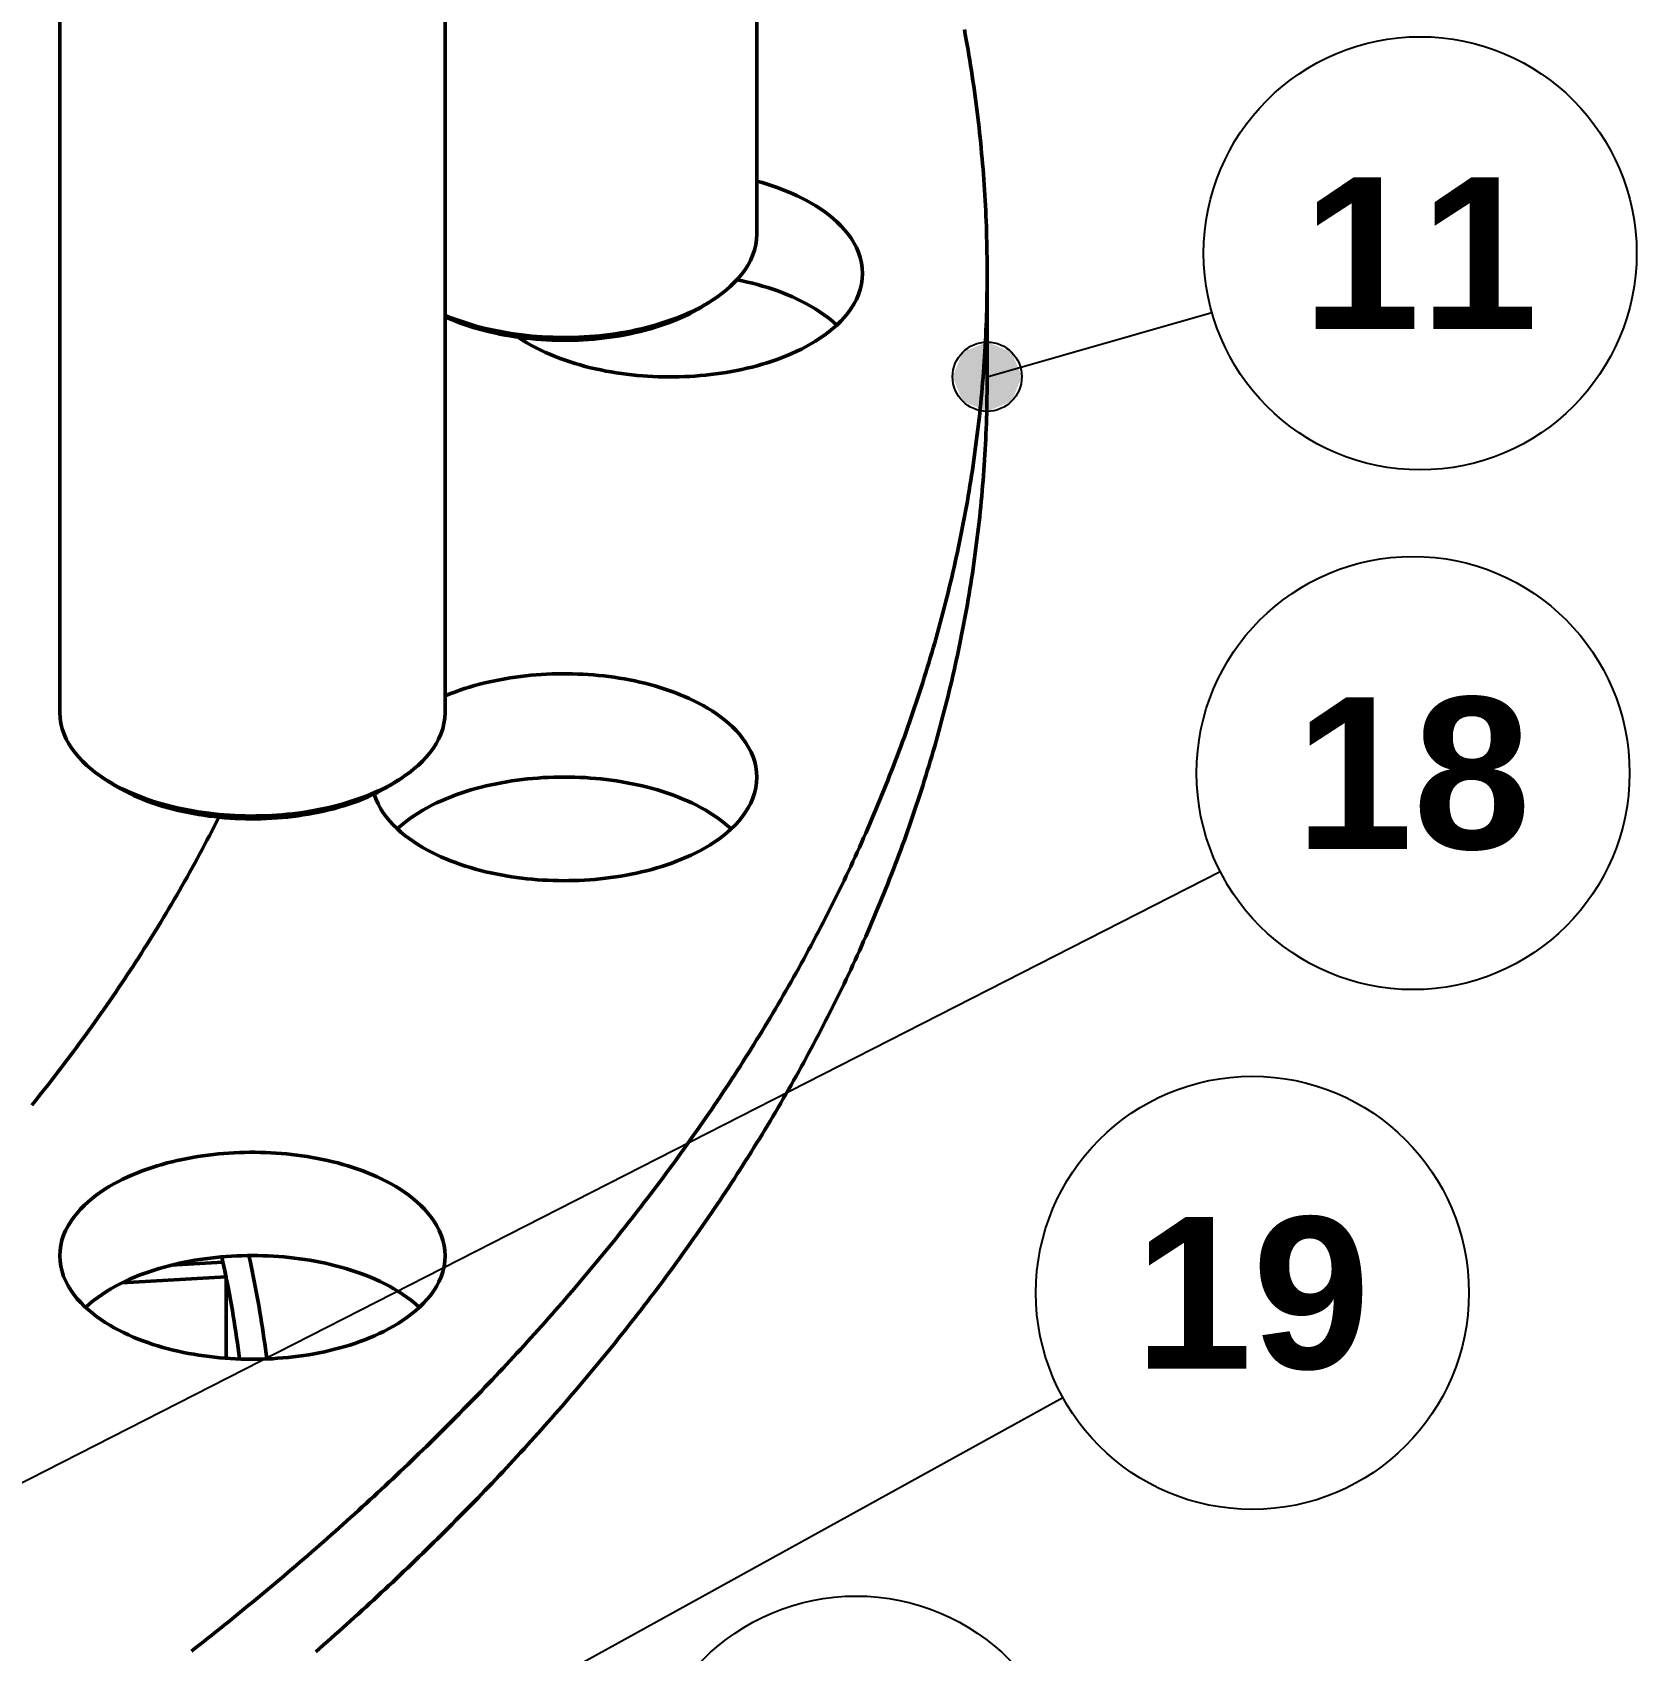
# Model space of a CAD drawing. Header units: millimetres. Extents: x 0 to 841, y 0 to 594.
# Drawn here: x 418.13 to 455.18, y 347.21 to 384.57 of the extents above; entities that cross this region are included whole.
import ezdxf
from ezdxf.enums import TextEntityAlignment as Align

# ---------------------------------------------------------------- set-up
doc = ezdxf.new("R2010")
doc.units = ezdxf.units.MM
for name, color, linetype, lineweight in [('ACH', 7, 'CONTINUOUS', 13), ('COTA', 7, 'CONTINUOUS', 25), ('FINA', 7, 'CONTINUOUS', 25), ('TXT', 7, 'CONTINUOUS', 25), ('VIS', 7, 'CONTINUOUS', 50)]:
    doc.layers.add(name, color=color, linetype=linetype, lineweight=lineweight)
doc.styles.add('STDB', font='LiberationSans-Bold.ttf')

msp = doc.modelspace()

# ---------------------------------------------------------------- hatches: boundary and pattern name
at = {"layer": 'ACH'}
h = msp.add_hatch(color=7, dxfattribs=at)
h.dxf.hatch_style = 1
h.paths.add_polyline_path([(440.982, 376.62), (440.748, 377.186), (440.182, 377.42), (439.617, 377.186), (439.382, 376.62), (439.617, 376.055), (440.182, 375.82), (440.748, 376.055)])

# ---------------------------------------------------------------- linework, layer by layer
at = {"layer": 'COTA'}
for p, q in [((440.182, 376.62), (445.374, 378.1)), ((396.526, 340.199), (445.563, 365.199)), ((422.603, 342.398), (441.929, 353.055))]:
    msp.add_line(p, q, dxfattribs=at)
msp.add_circle((440.182, 376.62), 0.8, dxfattribs=at)
at = {"layer": 'FINA'}
for centre in [(450.182, 379.47), (450.018, 367.47), (446.307, 355.47), (437.157, 343.47)]:
    msp.add_circle(centre, 5, dxfattribs=at)
at = {"layer": 'VIS'}
for points in [[(434.863, 398.107), (434.863, 379.915)], [(418.764, 387.06), (418.764, 368.867)], [(427.662, 387.06), (427.662, 368.867)], [(440.182, 379.005), (440.182, 379.125), (440.181, 379.246), (440.18, 379.366), (440.178, 379.487), (440.176, 379.608), (440.174, 379.728), (440.17, 379.849), (440.167, 379.969), (440.163, 380.09), (440.158, 380.21), (440.153, 380.331), (440.148, 380.451), (440.142, 380.571), (440.135, 380.692), (440.128, 380.812), (440.121, 380.932), (440.113, 381.053), (440.104, 381.173), (440.095, 381.293), (440.086, 381.413), (440.076, 381.534), (440.066, 381.654), (440.055, 381.774), (440.044, 381.894), (440.032, 382.014), (440.02, 382.134), (440.007, 382.254), (439.994, 382.373), (439.98, 382.493), (439.966, 382.613), (439.952, 382.733), (439.937, 382.852), (439.921, 382.972), (439.905, 383.091), (439.889, 383.211), (439.872, 383.33), (439.854, 383.449), (439.836, 383.569), (439.818, 383.688), (439.799, 383.807), (439.78, 383.926), (439.76, 384.045), (439.74, 384.164), (439.72, 384.283), (439.699, 384.401), (439.677, 384.52), (439.655, 384.638)], [(434.863, 381.136), (434.982, 381.103), (435.1, 381.067), (435.218, 381.029), (435.334, 380.988), (435.45, 380.945), (435.565, 380.899), (435.679, 380.85), (435.791, 380.799), (435.902, 380.745), (436.012, 380.688), (436.12, 380.627), (436.226, 380.563), (436.33, 380.496), (436.431, 380.425), (436.53, 380.351), (436.625, 380.272), (436.717, 380.19), (436.805, 380.103), (436.889, 380.012), (436.967, 379.916), (437.039, 379.816), (437.105, 379.711), (437.162, 379.601), (437.211, 379.488), (437.251, 379.371), (437.28, 379.251), (437.297, 379.128), (437.303, 379.005)], [(433.845, 378.394), (433.951, 378.466), (434.053, 378.541), (434.153, 378.62), (434.248, 378.704), (434.34, 378.792), (434.427, 378.884), (434.509, 378.981), (434.585, 379.084), (434.653, 379.191), (434.714, 379.302), (434.766, 379.418), (434.807, 379.539), (434.838, 379.662), (434.856, 379.788), (434.863, 379.915)], [(421.805, 347.198), (421.9, 347.272), (421.994, 347.346), (422.088, 347.42), (422.183, 347.495), (422.277, 347.569), (422.37, 347.644), (422.464, 347.719), (422.558, 347.794), (422.651, 347.869), (422.744, 347.945), (422.838, 348.02), (422.931, 348.096), (423.024, 348.172), (423.117, 348.248), (423.209, 348.324), (423.302, 348.401), (423.394, 348.477), (423.486, 348.554), (423.579, 348.631), (423.671, 348.708), (423.762, 348.785), (423.854, 348.863), (423.946, 348.94), (424.037, 349.018), (424.129, 349.096), (424.22, 349.174), (424.311, 349.252), (424.402, 349.33), (424.492, 349.409), (424.583, 349.488), (424.674, 349.566), (424.764, 349.645), (424.854, 349.725), (424.944, 349.804), (425.034, 349.883), (425.124, 349.963), (425.213, 350.043), (425.303, 350.123), (425.392, 350.203), (425.481, 350.284), (425.57, 350.364), (425.659, 350.445), (425.748, 350.526), (425.836, 350.607), (425.925, 350.688), (426.013, 350.769), (426.101, 350.851), (426.189, 350.932), (426.277, 351.014), (426.364, 351.096), (426.452, 351.179), (426.539, 351.261), (426.626, 351.343), (426.713, 351.426), (426.8, 351.509), (426.886, 351.592), (426.973, 351.675), (427.059, 351.759), (427.145, 351.842), (427.231, 351.926), (427.317, 352.01), (427.403, 352.094), (427.488, 352.178), (427.573, 352.263), (427.658, 352.348), (427.743, 352.432), (427.828, 352.517), (427.913, 352.602), (427.997, 352.688), (428.081, 352.773), (428.165, 352.859), (428.249, 352.945), (428.333, 353.031), (428.416, 353.117), (428.5, 353.203), (428.583, 353.29), (428.666, 353.377), (428.748, 353.464), (428.831, 353.551), (428.913, 353.638), (428.996, 353.725), (429.078, 353.813), (429.159, 353.901), (429.241, 353.989), (429.322, 354.077), (429.404, 354.165), (429.485, 354.254), (429.566, 354.343), (429.646, 354.431), (429.727, 354.52), (429.807, 354.61), (429.887, 354.699), (429.967, 354.789), (430.046, 354.878), (430.126, 354.968), (430.205, 355.059), (430.284, 355.149), (430.363, 355.239), (430.442, 355.33), (430.52, 355.421), (430.598, 355.512), (430.676, 355.603), (430.754, 355.694), (430.832, 355.786), (430.909, 355.878), (430.986, 355.97), (431.063, 356.062), (431.14, 356.154), (431.216, 356.247), (431.292, 356.339), (431.368, 356.432), (431.444, 356.525), (431.52, 356.618), (431.595, 356.712), (431.67, 356.805), (431.745, 356.899), (431.82, 356.993), (431.894, 357.087), (431.969, 357.182), (432.043, 357.276), (432.116, 357.371), (432.19, 357.466), (432.263, 357.561), (432.336, 357.656), (432.409, 357.751), (432.481, 357.847), (432.554, 357.943), (432.626, 358.039), (432.698, 358.135), (432.769, 358.231), (432.84, 358.328), (432.912, 358.424), (432.982, 358.521), (433.053, 358.618), (433.123, 358.716), (433.193, 358.813), (433.263, 358.911), (433.333, 359.009), (433.402, 359.107), (433.471, 359.205), (433.54, 359.303), (433.608, 359.402), (433.676, 359.5), (433.744, 359.599), (433.812, 359.698), (433.88, 359.798), (433.947, 359.897), (434.014, 359.997), (434.08, 360.097), (434.147, 360.197), (434.213, 360.297), (434.278, 360.397), (434.344, 360.498), (434.409, 360.598), (434.474, 360.699), (434.539, 360.8), (434.603, 360.902), (434.667, 361.003), (434.731, 361.105), (434.795, 361.207), (434.858, 361.309), (434.921, 361.411), (434.983, 361.513), (435.046, 361.616), (435.108, 361.718), (435.17, 361.821), (435.231, 361.924), (435.292, 362.028), (435.353, 362.131), (435.414, 362.235), (435.474, 362.339), (435.534, 362.443), (435.593, 362.547), (435.653, 362.651), (435.712, 362.756), (435.77, 362.86), (435.829, 362.965), (435.887, 363.07), (435.944, 363.175), (436.002, 363.281), (436.059, 363.386), (436.116, 363.492), (436.172, 363.598), (436.228, 363.704), (436.284, 363.81), (436.34, 363.917), (436.395, 364.023), (436.449, 364.13), (436.504, 364.237), (436.558, 364.344), (436.612, 364.451), (436.665, 364.559), (436.718, 364.667), (436.771, 364.774), (436.824, 364.882), (436.876, 364.99), (436.927, 365.099), (436.979, 365.207), (437.03, 365.316), (437.08, 365.425), (437.131, 365.534), (437.181, 365.643), (437.23, 365.752), (437.279, 365.861), (437.328, 365.971), (437.377, 366.081), (437.425, 366.191), (437.473, 366.301), (437.52, 366.411), (437.567, 366.521), (437.614, 366.632), (437.66, 366.743), (437.706, 366.854), (437.752, 366.965), (437.797, 367.076), (437.842, 367.187), (437.886, 367.299), (437.93, 367.41), (437.974, 367.522), (438.017, 367.634), (438.06, 367.746), (438.103, 367.858), (438.145, 367.971), (438.187, 368.083), (438.228, 368.196), (438.269, 368.309), (438.309, 368.421), (438.35, 368.535), (438.389, 368.648), (438.429, 368.761), (438.468, 368.875), (438.506, 368.988), (438.544, 369.102), (438.582, 369.216), (438.62, 369.33), (438.657, 369.444), (438.693, 369.559), (438.729, 369.673), (438.765, 369.788), (438.8, 369.902), (438.835, 370.017), (438.869, 370.132), (438.904, 370.247), (438.937, 370.362), (438.97, 370.478), (439.003, 370.593), (439.035, 370.709), (439.067, 370.824), (439.099, 370.94), (439.13, 371.056), (439.161, 371.172), (439.191, 371.288), (439.221, 371.405), (439.25, 371.521), (439.279, 371.637), (439.307, 371.754), (439.335, 371.871), (439.363, 371.987), (439.39, 372.104), (439.417, 372.221), (439.443, 372.338), (439.469, 372.456), (439.494, 372.573), (439.519, 372.69), (439.544, 372.808), (439.568, 372.925), (439.592, 373.043), (439.615, 373.161), (439.637, 373.279), (439.66, 373.397), (439.682, 373.515), (439.703, 373.633), (439.724, 373.751), (439.744, 373.869), (439.764, 373.987), (439.784, 374.106), (439.803, 374.224), (439.821, 374.343), (439.84, 374.462), (439.857, 374.58), (439.875, 374.699), (439.891, 374.818), (439.908, 374.937), (439.923, 375.056), (439.939, 375.175), (439.954, 375.294), (439.968, 375.413), (439.982, 375.532), (439.996, 375.651), (440.009, 375.771), (440.021, 375.89), (440.033, 376.009), (440.045, 376.129), (440.056, 376.248), (440.067, 376.368), (440.077, 376.488), (440.087, 376.607), (440.096, 376.727), (440.105, 376.846), (440.113, 376.966), (440.121, 377.086), (440.129, 377.206), (440.135, 377.326), (440.142, 377.445), (440.148, 377.565), (440.153, 377.685), (440.158, 377.805), (440.163, 377.925), (440.167, 378.045), (440.171, 378.165), (440.174, 378.285), (440.176, 378.405), (440.178, 378.525), (440.18, 378.645), (440.181, 378.765), (440.182, 378.885), (440.182, 379.005)], [(434.405, 378.859), (434.524, 378.834), (434.643, 378.807), (434.762, 378.778), (434.88, 378.747), (434.997, 378.714), (435.114, 378.678), (435.23, 378.64), (435.345, 378.6), (435.459, 378.557), (435.572, 378.511), (435.684, 378.463), (435.795, 378.413), (435.905, 378.359), (436.013, 378.303), (436.119, 378.243), (436.224, 378.18), (436.326, 378.114), (436.427, 378.044), (436.524, 377.971), (436.619, 377.894), (436.71, 377.813)], [(437.303, 379.005), (437.297, 378.881), (437.28, 378.758), (437.25, 378.637), (437.21, 378.519), (437.161, 378.405), (437.102, 378.295), (437.036, 378.19), (436.963, 378.089), (436.884, 377.993), (436.8, 377.901), (436.711, 377.814), (436.619, 377.731), (436.522, 377.653), (436.423, 377.578), (436.321, 377.507), (436.216, 377.44), (436.109, 377.376), (436, 377.316)], [(440.182, 379.005), (440.182, 376.62)], [(427.662, 378.037), (427.775, 377.991), (427.888, 377.948), (428.002, 377.907), (428.117, 377.869), (428.233, 377.832), (428.35, 377.798), (428.467, 377.767), (428.585, 377.737), (428.703, 377.71), (428.822, 377.684), (428.941, 377.661), (429.06, 377.639), (429.18, 377.62), (429.3, 377.602), (429.421, 377.586), (429.541, 377.572), (429.662, 377.56), (429.783, 377.55), (429.904, 377.542), (430.025, 377.535), (430.147, 377.53), (430.268, 377.527), (430.389, 377.526), (430.511, 377.527), (430.632, 377.529), (430.754, 377.533), (430.875, 377.539), (430.996, 377.547), (431.117, 377.556), (431.238, 377.567), (431.359, 377.58), (431.479, 377.595), (431.599, 377.612), (431.719, 377.631), (431.839, 377.652), (431.958, 377.675), (432.077, 377.699), (432.195, 377.726), (432.313, 377.755), (432.431, 377.786), (432.548, 377.819), (432.664, 377.854), (432.779, 377.892), (432.894, 377.932), (433.007, 377.974), (433.12, 378.019), (433.232, 378.066), (433.343, 378.117), (433.452, 378.17), (433.559, 378.226)], [(427.662, 378.006), (427.773, 377.957), (427.885, 377.911), (427.998, 377.867), (428.111, 377.827), (428.226, 377.788), (428.341, 377.752), (428.458, 377.718), (428.574, 377.687), (428.692, 377.658), (428.81, 377.631), (428.928, 377.606), (429.047, 377.583), (429.166, 377.563), (429.285, 377.544), (429.405, 377.527), (429.525, 377.512), (429.645, 377.499), (429.766, 377.488), (429.886, 377.479), (430.007, 377.472), (430.128, 377.467), (430.249, 377.463), (430.37, 377.462), (430.491, 377.462), (430.612, 377.464), (430.733, 377.468), (430.853, 377.474), (430.974, 377.482), (431.095, 377.491), (431.215, 377.503), (431.335, 377.516), (431.455, 377.531), (431.575, 377.549), (431.694, 377.568), (431.813, 377.589), (431.932, 377.613), (432.05, 377.638), (432.168, 377.666), (432.285, 377.696), (432.402, 377.728), (432.518, 377.762), (432.633, 377.799), (432.747, 377.838), (432.861, 377.879), (432.973, 377.924), (433.085, 377.97), (433.195, 378.02), (433.304, 378.073), (433.411, 378.128)], [(433.411, 378.128), (433.458, 378.154), (433.504, 378.18), (433.549, 378.206), (433.595, 378.233), (433.639, 378.261), (433.684, 378.289)], [(433.559, 378.226), (433.608, 378.252), (433.656, 378.279), (433.704, 378.307), (433.752, 378.335), (433.799, 378.365), (433.845, 378.394)], [(433.684, 378.289), (433.845, 378.394)], [(433.684, 378.289), (433.697, 378.298), (433.71, 378.307), (433.723, 378.315), (433.736, 378.324), (433.749, 378.333), (433.762, 378.342)], [(436, 377.316), (435.892, 377.26), (435.783, 377.207), (435.672, 377.156), (435.561, 377.109), (435.448, 377.064), (435.334, 377.021), (435.219, 376.981), (435.103, 376.944), (434.987, 376.908), (434.87, 376.875), (434.752, 376.844), (434.634, 376.816), (434.516, 376.789), (434.397, 376.764), (434.277, 376.742), (434.157, 376.721), (434.037, 376.702), (433.917, 376.685), (433.796, 376.67), (433.675, 376.657), (433.554, 376.646), (433.433, 376.636), (433.312, 376.629), (433.19, 376.623), (433.069, 376.619), (432.947, 376.617), (432.826, 376.616), (432.704, 376.618), (432.583, 376.621), (432.461, 376.626), (432.34, 376.632), (432.218, 376.641), (432.097, 376.651), (431.976, 376.663), (431.856, 376.677), (431.735, 376.693), (431.615, 376.711), (431.495, 376.73), (431.375, 376.752), (431.256, 376.776), (431.137, 376.801), (431.019, 376.829), (430.901, 376.859), (430.783, 376.891), (430.667, 376.925), (430.551, 376.961), (430.436, 377), (430.321, 377.041), (430.208, 377.085), (430.095, 377.131), (429.984, 377.18), (429.874, 377.231), (429.765, 377.286), (429.658, 377.343), (429.553, 377.404), (429.449, 377.468), (429.348, 377.535)], [(424.674, 347.182), (424.764, 347.261), (424.854, 347.34), (424.944, 347.419), (425.034, 347.499), (425.124, 347.579), (425.213, 347.658), (425.303, 347.738), (425.392, 347.819), (425.481, 347.899), (425.57, 347.98), (425.659, 348.06), (425.748, 348.141), (425.836, 348.222), (425.925, 348.303), (426.013, 348.385), (426.101, 348.466), (426.189, 348.548), (426.277, 348.63), (426.364, 348.712), (426.452, 348.794), (426.539, 348.876), (426.626, 348.959), (426.713, 349.042), (426.8, 349.125), (426.886, 349.208), (426.973, 349.291), (427.059, 349.374), (427.145, 349.458), (427.231, 349.542), (427.317, 349.626), (427.403, 349.71), (427.488, 349.794), (427.573, 349.878), (427.658, 349.963), (427.743, 350.048), (427.828, 350.133), (427.913, 350.218), (427.997, 350.303), (428.081, 350.389), (428.165, 350.474), (428.249, 350.56), (428.333, 350.646), (428.416, 350.733), (428.5, 350.819), (428.583, 350.905), (428.666, 350.992), (428.748, 351.079), (428.831, 351.166), (428.913, 351.253), (428.996, 351.341), (429.078, 351.429), (429.159, 351.516), (429.241, 351.604), (429.322, 351.692), (429.404, 351.781), (429.485, 351.869), (429.566, 351.958), (429.646, 352.047), (429.727, 352.136), (429.807, 352.225), (429.887, 352.315), (429.967, 352.404), (430.046, 352.494), (430.126, 352.584), (430.205, 352.674), (430.284, 352.764), (430.363, 352.855), (430.442, 352.945), (430.52, 353.036), (430.598, 353.127), (430.676, 353.219), (430.754, 353.31), (430.832, 353.402), (430.909, 353.493), (430.986, 353.585), (431.063, 353.677), (431.14, 353.77), (431.216, 353.862), (431.292, 353.955), (431.368, 354.048), (431.444, 354.141), (431.52, 354.234), (431.595, 354.327), (431.67, 354.421), (431.745, 354.515), (431.82, 354.609), (431.894, 354.703), (431.969, 354.797), (432.043, 354.892), (432.116, 354.986), (432.19, 355.081), (432.263, 355.176), (432.336, 355.271), (432.409, 355.367), (432.481, 355.462), (432.554, 355.558), (432.626, 355.654), (432.698, 355.75), (432.769, 355.847), (432.84, 355.943), (432.912, 356.04), (432.982, 356.137), (433.053, 356.234), (433.123, 356.331), (433.193, 356.429), (433.263, 356.526), (433.333, 356.624), (433.402, 356.722), (433.471, 356.82), (433.54, 356.919), (433.608, 357.017), (433.676, 357.116), (433.744, 357.215), (433.812, 357.314), (433.88, 357.413), (433.947, 357.513), (434.014, 357.612), (434.08, 357.712), (434.147, 357.812), (434.213, 357.912), (434.278, 358.013), (434.344, 358.113), (434.409, 358.214), (434.474, 358.315), (434.539, 358.416), (434.603, 358.517), (434.667, 358.619), (434.731, 358.72), (434.795, 358.822), (434.858, 358.924), (434.921, 359.026), (434.983, 359.129), (435.046, 359.231), (435.108, 359.334), (435.17, 359.437), (435.231, 359.54), (435.292, 359.643), (435.353, 359.747), (435.414, 359.85), (435.474, 359.954), (435.534, 360.058), (435.593, 360.162), (435.653, 360.267), (435.712, 360.371), (435.77, 360.476), (435.829, 360.581), (435.887, 360.686), (435.944, 360.791), (436.002, 360.896), (436.059, 361.002), (436.116, 361.108), (436.172, 361.213), (436.228, 361.32), (436.284, 361.426), (436.34, 361.532), (436.395, 361.639), (436.449, 361.746), (436.504, 361.853), (436.558, 361.96), (436.612, 362.067), (436.665, 362.174), (436.718, 362.282), (436.771, 362.39), (436.824, 362.498), (436.876, 362.606), (436.927, 362.714), (436.979, 362.823), (437.03, 362.931), (437.08, 363.04), (437.131, 363.149), (437.181, 363.258), (437.23, 363.367), (437.279, 363.477), (437.328, 363.586), (437.377, 363.696), (437.425, 363.806), (437.473, 363.916), (437.52, 364.026), (437.567, 364.137), (437.614, 364.247), (437.66, 364.358), (437.706, 364.469), (437.752, 364.58), (437.797, 364.691), (437.842, 364.803), (437.886, 364.914), (437.93, 365.026), (437.974, 365.137), (438.017, 365.249), (438.06, 365.361), (438.103, 365.474), (438.145, 365.586), (438.187, 365.699), (438.228, 365.811), (438.269, 365.924), (438.309, 366.037), (438.35, 366.15), (438.389, 366.263), (438.429, 366.377), (438.468, 366.49), (438.506, 366.604), (438.544, 366.718), (438.582, 366.832), (438.62, 366.946), (438.657, 367.06), (438.693, 367.174), (438.729, 367.289), (438.765, 367.403), (438.8, 367.518), (438.835, 367.633), (438.869, 367.748), (438.904, 367.863), (438.937, 367.978), (438.97, 368.093), (439.003, 368.209), (439.035, 368.324), (439.067, 368.44), (439.099, 368.556), (439.13, 368.672), (439.161, 368.788), (439.191, 368.904), (439.221, 369.02), (439.25, 369.136), (439.279, 369.253), (439.307, 369.369), (439.335, 369.486), (439.363, 369.603), (439.39, 369.72), (439.417, 369.837), (439.443, 369.954), (439.469, 370.071), (439.494, 370.188), (439.519, 370.306), (439.544, 370.423), (439.568, 370.541), (439.592, 370.659), (439.615, 370.776), (439.637, 370.894), (439.66, 371.012), (439.682, 371.13), (439.703, 371.248), (439.724, 371.366), (439.744, 371.485), (439.764, 371.603), (439.784, 371.721), (439.803, 371.84), (439.821, 371.958), (439.84, 372.077), (439.857, 372.196), (439.875, 372.315), (439.891, 372.433), (439.908, 372.552), (439.923, 372.671), (439.939, 372.79), (439.954, 372.909), (439.968, 373.028), (439.982, 373.148), (439.996, 373.267), (440.009, 373.386), (440.021, 373.506), (440.033, 373.625), (440.045, 373.744), (440.056, 373.864), (440.067, 373.983), (440.077, 374.103), (440.087, 374.223), (440.096, 374.342), (440.105, 374.462), (440.113, 374.582), (440.121, 374.701), (440.129, 374.821), (440.135, 374.941), (440.142, 375.061), (440.148, 375.181), (440.153, 375.301), (440.158, 375.421), (440.163, 375.54), (440.167, 375.66), (440.171, 375.78), (440.174, 375.9), (440.176, 376.02), (440.178, 376.14), (440.18, 376.26), (440.181, 376.38), (440.182, 376.5), (440.182, 376.62)], [(427.662, 369.251), (427.774, 369.297), (427.886, 369.34), (428, 369.38), (428.114, 369.419), (428.229, 369.455), (428.344, 369.488), (428.46, 369.52), (428.577, 369.55), (428.694, 369.577), (428.812, 369.602), (428.93, 369.626), (429.049, 369.647), (429.168, 369.667), (429.287, 369.685), (429.406, 369.7), (429.526, 369.714), (429.645, 369.727), (429.765, 369.737), (429.886, 369.746), (430.006, 369.752), (430.126, 369.758), (430.247, 369.761), (430.367, 369.762), (430.487, 369.762), (430.608, 369.76), (430.728, 369.757), (430.848, 369.751), (430.969, 369.744), (431.089, 369.735), (431.209, 369.724), (431.328, 369.711), (431.448, 369.697), (431.567, 369.681), (431.686, 369.663), (431.805, 369.643), (431.924, 369.621), (432.042, 369.597), (432.159, 369.571), (432.276, 369.543), (432.393, 369.513), (432.509, 369.481), (432.624, 369.447), (432.739, 369.41), (432.853, 369.371), (432.966, 369.33), (433.079, 369.287), (433.19, 369.24), (433.3, 369.192), (433.409, 369.14), (433.516, 369.086), (433.622, 369.029), (433.726, 368.968), (433.829, 368.905), (433.929, 368.838), (434.027, 368.768), (434.122, 368.694), (434.214, 368.616), (434.302, 368.534), (434.387, 368.449), (434.467, 368.359), (434.542, 368.264), (434.611, 368.166), (434.673, 368.063), (434.728, 367.956), (434.775, 367.845), (434.813, 367.731), (434.84, 367.613), (434.857, 367.494), (434.863, 367.374)], [(418.764, 368.867), (418.771, 368.74), (418.789, 368.614), (418.82, 368.491), (418.861, 368.371), (418.913, 368.255), (418.974, 368.143), (419.042, 368.036), (419.118, 367.934), (419.2, 367.836), (419.287, 367.744), (419.378, 367.656), (419.474, 367.572), (419.574, 367.493), (419.676, 367.418), (419.782, 367.347)], [(426.645, 367.347), (426.75, 367.418), (426.853, 367.493), (426.952, 367.572), (427.048, 367.656), (427.14, 367.744), (427.227, 367.836), (427.309, 367.934), (427.384, 368.036), (427.453, 368.143), (427.514, 368.255), (427.565, 368.371), (427.607, 368.491), (427.637, 368.614), (427.656, 368.74), (427.662, 368.867)], [(419.782, 367.347), (419.885, 367.282), (419.99, 367.22), (420.098, 367.162), (420.206, 367.106), (420.317, 367.054), (420.428, 367.004), (420.541, 366.957), (420.655, 366.913), (420.77, 366.871), (420.885, 366.831), (421.002, 366.794), (421.119, 366.76), (421.236, 366.727), (421.355, 366.697), (421.473, 366.668), (421.593, 366.642), (421.713, 366.618), (421.833, 366.596), (421.953, 366.576), (422.074, 366.558), (422.195, 366.542), (422.316, 366.527), (422.438, 366.515), (422.559, 366.504), (422.681, 366.495), (422.803, 366.488), (422.925, 366.483), (423.047, 366.48), (423.169, 366.478), (423.292, 366.479), (423.414, 366.481), (423.536, 366.484), (423.658, 366.49), (423.78, 366.498), (423.901, 366.507), (424.023, 366.518), (424.144, 366.531), (424.266, 366.546), (424.387, 366.563), (424.507, 366.581), (424.628, 366.602), (424.748, 366.625), (424.867, 366.649), (424.987, 366.676), (425.105, 366.705), (425.223, 366.736), (425.341, 366.769), (425.458, 366.804), (425.574, 366.842), (425.689, 366.882), (425.804, 366.925), (425.917, 366.97), (426.03, 367.018), (426.141, 367.068), (426.251, 367.122), (426.359, 367.178)], [(419.943, 367.242), (419.782, 367.347)], [(419.865, 367.294), (419.878, 367.285), (419.891, 367.276), (419.904, 367.268), (419.917, 367.259), (419.93, 367.25), (419.943, 367.242)], [(426.359, 367.178), (426.408, 367.204), (426.456, 367.231), (426.504, 367.259), (426.551, 367.288), (426.598, 367.317), (426.645, 367.347)], [(426.484, 367.242), (426.645, 367.347)], [(426.484, 367.242), (426.497, 367.25), (426.51, 367.259), (426.523, 367.268), (426.536, 367.276), (426.549, 367.285), (426.562, 367.294)], [(426.558, 366.182), (426.649, 366.262), (426.743, 366.339), (426.84, 366.412), (426.939, 366.481), (427.041, 366.547), (427.145, 366.61), (427.25, 366.669), (427.358, 366.725), (427.467, 366.779), (427.577, 366.829), (427.688, 366.877), (427.801, 366.923), (427.914, 366.965), (428.028, 367.006), (428.143, 367.044), (428.259, 367.079), (428.376, 367.113), (428.493, 367.144), (428.611, 367.173), (428.729, 367.2), (428.848, 367.225), (428.967, 367.248), (429.086, 367.269), (429.206, 367.288), (429.326, 367.305), (429.446, 367.321), (429.566, 367.334), (429.687, 367.346), (429.808, 367.356), (429.929, 367.364), (430.05, 367.37), (430.171, 367.374), (430.292, 367.377), (430.414, 367.378), (430.535, 367.377), (430.656, 367.374), (430.777, 367.37), (430.898, 367.364), (431.019, 367.356), (431.14, 367.346), (431.261, 367.334), (431.381, 367.321), (431.501, 367.305), (431.621, 367.288), (431.741, 367.269), (431.861, 367.248), (431.98, 367.225), (432.098, 367.2), (432.216, 367.173), (432.334, 367.144), (432.451, 367.113), (432.568, 367.079), (432.684, 367.044), (432.799, 367.006), (432.913, 366.965), (433.027, 366.923), (433.139, 366.877), (433.25, 366.829), (433.361, 366.779), (433.469, 366.725), (433.577, 366.669), (433.682, 366.61), (433.786, 366.547), (433.888, 366.481), (433.988, 366.412), (434.084, 366.339), (434.178, 366.262), (434.269, 366.182)], [(434.863, 367.374), (434.857, 367.25), (434.839, 367.127), (434.809, 367.006), (434.77, 366.888), (434.72, 366.774), (434.662, 366.664), (434.595, 366.559), (434.523, 366.458), (434.444, 366.362), (434.359, 366.27), (434.271, 366.183), (434.178, 366.101), (434.081, 366.022), (433.982, 365.947), (433.88, 365.876), (433.775, 365.809), (433.668, 365.745), (433.559, 365.685)], [(419.943, 367.242), (420.045, 367.178), (420.15, 367.117), (420.256, 367.059), (420.363, 367.005), (420.473, 366.954), (420.583, 366.905), (420.695, 366.859), (420.808, 366.816), (420.921, 366.775), (421.036, 366.737), (421.151, 366.701), (421.267, 366.668), (421.384, 366.637), (421.501, 366.608), (421.618, 366.581), (421.737, 366.557), (421.855, 366.534), (421.974, 366.513), (422.093, 366.495), (422.213, 366.478), (422.333, 366.464), (422.453, 366.451), (422.573, 366.44), (422.693, 366.431), (422.814, 366.424), (422.934, 366.419), (423.055, 366.416), (423.176, 366.414), (423.296, 366.414), (423.417, 366.417), (423.538, 366.421), (423.658, 366.427), (423.779, 366.434), (423.899, 366.444), (424.019, 366.455), (424.139, 366.469), (424.259, 366.484), (424.378, 366.502), (424.497, 366.521), (424.616, 366.542), (424.735, 366.566), (424.853, 366.591), (424.97, 366.619), (425.087, 366.648), (425.204, 366.68), (425.319, 366.715), (425.434, 366.751), (425.548, 366.79), (425.662, 366.832), (425.774, 366.876), (425.885, 366.923), (425.995, 366.973), (426.104, 367.025), (426.211, 367.081)], [(433.559, 365.685), (433.452, 365.629), (433.343, 365.576), (433.233, 365.526), (433.122, 365.479), (433.009, 365.434), (432.896, 365.392), (432.781, 365.352), (432.666, 365.314), (432.551, 365.279), (432.434, 365.246), (432.317, 365.215), (432.199, 365.186), (432.081, 365.159), (431.963, 365.135), (431.844, 365.112), (431.725, 365.091), (431.605, 365.072), (431.485, 365.056), (431.365, 365.04), (431.245, 365.027), (431.124, 365.016), (431.004, 365.006), (430.883, 364.999), (430.762, 364.993), (430.641, 364.988), (430.52, 364.986), (430.399, 364.985), (430.278, 364.986), (430.157, 364.989), (430.036, 364.994), (429.915, 365), (429.794, 365.008), (429.674, 365.018), (429.553, 365.03), (429.433, 365.044), (429.313, 365.059), (429.193, 365.077), (429.073, 365.096), (428.954, 365.117), (428.835, 365.141), (428.717, 365.166), (428.599, 365.193), (428.482, 365.222), (428.365, 365.254), (428.248, 365.287), (428.133, 365.323), (428.018, 365.361), (427.904, 365.402), (427.791, 365.445), (427.678, 365.49), (427.567, 365.538), (427.457, 365.589), (427.349, 365.642), (427.242, 365.699), (427.136, 365.758), (427.033, 365.821), (426.931, 365.887), (426.832, 365.957), (426.736, 366.03), (426.642, 366.107), (426.552, 366.187), (426.466, 366.272), (426.384, 366.361), (426.307, 366.455), (426.236, 366.553), (426.171, 366.655), (426.113, 366.761), (426.064, 366.872), (426.024, 366.986)], [(426.211, 367.081), (426.258, 367.106), (426.303, 367.132), (426.349, 367.158), (426.394, 367.185), (426.439, 367.213), (426.484, 367.242)], [(418.117, 359.802), (418.193, 359.896), (418.268, 359.99), (418.343, 360.084), (418.417, 360.179), (418.492, 360.274), (418.566, 360.368), (418.64, 360.464), (418.713, 360.559), (418.786, 360.654), (418.859, 360.75), (418.932, 360.846), (419.004, 360.942), (419.077, 361.039), (419.148, 361.135), (419.22, 361.232), (419.291, 361.329), (419.362, 361.427), (419.433, 361.524), (419.503, 361.622), (419.573, 361.72), (419.643, 361.818), (419.712, 361.916), (419.782, 362.015), (419.85, 362.113), (419.919, 362.212), (419.987, 362.312), (420.055, 362.411), (420.123, 362.511), (420.19, 362.61), (420.257, 362.71), (420.323, 362.811), (420.39, 362.911), (420.456, 363.012), (420.521, 363.113), (420.587, 363.214), (420.652, 363.315), (420.716, 363.417), (420.781, 363.518), (420.845, 363.62), (420.908, 363.723), (420.972, 363.825), (421.035, 363.928), (421.097, 364.03), (421.16, 364.133), (421.222, 364.237), (421.283, 364.34), (421.344, 364.444), (421.405, 364.548), (421.466, 364.652), (421.526, 364.756), (421.586, 364.86), (421.645, 364.965), (421.704, 365.07), (421.763, 365.175), (421.821, 365.281), (421.879, 365.386), (421.937, 365.492), (421.994, 365.598), (422.051, 365.704), (422.107, 365.81), (422.163, 365.917), (422.219, 366.023), (422.274, 366.13), (422.329, 366.237), (422.384, 366.345), (422.438, 366.452)], [(418.117, 359.802), (418.193, 359.896), (418.268, 359.99), (418.343, 360.084), (418.417, 360.179), (418.492, 360.274), (418.566, 360.368), (418.64, 360.464), (418.713, 360.559), (418.786, 360.654), (418.859, 360.75), (418.932, 360.846), (419.004, 360.942), (419.077, 361.039), (419.148, 361.135), (419.22, 361.232), (419.291, 361.329), (419.362, 361.427), (419.433, 361.524), (419.503, 361.622), (419.573, 361.72), (419.643, 361.818), (419.712, 361.916), (419.782, 362.015), (419.85, 362.113), (419.919, 362.212), (419.987, 362.312), (420.055, 362.411), (420.123, 362.511), (420.19, 362.61), (420.257, 362.71), (420.323, 362.811), (420.39, 362.911), (420.456, 363.012), (420.521, 363.113), (420.587, 363.214), (420.652, 363.315), (420.716, 363.417), (420.781, 363.518), (420.845, 363.62), (420.908, 363.723), (420.972, 363.825), (421.035, 363.928), (421.097, 364.03), (421.16, 364.133), (421.222, 364.237), (421.283, 364.34), (421.344, 364.444), (421.405, 364.548), (421.466, 364.652), (421.526, 364.756), (421.586, 364.86), (421.645, 364.965), (421.704, 365.07), (421.763, 365.175), (421.821, 365.281), (421.879, 365.386), (421.937, 365.492), (421.994, 365.598), (422.051, 365.704), (422.107, 365.81), (422.163, 365.917), (422.219, 366.023), (422.274, 366.13), (422.329, 366.237), (422.384, 366.345), (422.438, 366.452)], [(418.764, 356.326), (418.77, 356.447), (418.787, 356.566), (418.814, 356.684), (418.852, 356.798), (418.899, 356.909), (418.954, 357.017), (419.017, 357.12), (419.087, 357.219), (419.162, 357.313), (419.242, 357.403), (419.327, 357.489), (419.416, 357.571), (419.508, 357.648), (419.604, 357.722), (419.702, 357.793), (419.802, 357.86), (419.905, 357.923), (420.009, 357.983), (420.116, 358.041), (420.223, 358.095), (420.333, 358.146), (420.443, 358.195), (420.555, 358.241), (420.667, 358.285), (420.781, 358.326), (420.895, 358.365), (421.01, 358.401), (421.126, 358.436), (421.242, 358.468), (421.359, 358.497), (421.477, 358.525), (421.595, 358.551), (421.713, 358.575), (421.832, 358.597), (421.951, 358.617), (422.07, 358.635), (422.19, 358.651), (422.31, 358.665), (422.43, 358.677), (422.55, 358.688), (422.67, 358.697), (422.791, 358.704), (422.912, 358.709), (423.032, 358.713), (423.153, 358.715), (423.274, 358.715), (423.394, 358.713), (423.515, 358.709), (423.636, 358.704), (423.756, 358.697), (423.877, 358.688), (423.997, 358.677), (424.117, 358.665), (424.237, 358.651), (424.356, 358.635), (424.476, 358.617), (424.595, 358.597), (424.714, 358.575), (424.832, 358.551), (424.95, 358.525), (425.067, 358.497), (425.184, 358.468), (425.301, 358.436), (425.416, 358.401), (425.532, 358.365), (425.646, 358.326), (425.759, 358.285), (425.872, 358.241), (425.984, 358.195), (426.094, 358.146), (426.203, 358.095), (426.311, 358.041), (426.417, 357.983), (426.522, 357.923), (426.624, 357.86), (426.725, 357.793), (426.823, 357.722), (426.918, 357.648), (427.011, 357.571), (427.1, 357.489), (427.184, 357.403), (427.265, 357.313), (427.34, 357.219), (427.409, 357.12), (427.472, 357.017), (427.528, 356.909), (427.575, 356.798), (427.612, 356.684), (427.64, 356.566), (427.657, 356.447), (427.662, 356.326)], [(426.359, 354.637), (426.251, 354.581), (426.142, 354.528), (426.032, 354.478), (425.92, 354.43), (425.807, 354.385), (425.693, 354.343), (425.578, 354.303), (425.463, 354.265), (425.347, 354.23), (425.23, 354.197), (425.112, 354.166), (424.994, 354.137), (424.876, 354.11), (424.757, 354.086), (424.637, 354.063), (424.518, 354.042), (424.398, 354.024), (424.277, 354.007), (424.157, 353.992), (424.036, 353.979), (423.915, 353.967), (423.794, 353.958), (423.673, 353.95), (423.551, 353.944), (423.43, 353.94), (423.309, 353.938), (423.187, 353.938), (423.066, 353.939), (422.944, 353.942), (422.823, 353.947), (422.701, 353.953), (422.58, 353.962), (422.459, 353.972), (422.338, 353.984), (422.218, 353.998), (422.097, 354.014), (421.977, 354.032), (421.857, 354.051), (421.738, 354.073), (421.618, 354.096), (421.5, 354.122), (421.381, 354.149), (421.264, 354.179), (421.146, 354.211), (421.03, 354.245), (420.914, 354.281), (420.799, 354.32), (420.684, 354.361), (420.571, 354.404), (420.458, 354.45), (420.347, 354.499), (420.237, 354.551), (420.128, 354.605), (420.021, 354.662), (419.916, 354.723), (419.812, 354.786), (419.711, 354.853), (419.612, 354.924), (419.516, 354.998), (419.423, 355.076), (419.333, 355.158), (419.247, 355.244), (419.166, 355.334), (419.09, 355.429), (419.02, 355.528), (418.957, 355.631), (418.901, 355.739), (418.853, 355.851), (418.815, 355.966), (418.787, 356.085), (418.77, 356.205), (418.764, 356.326)], [(419.358, 355.134), (419.449, 355.215), (419.543, 355.291), (419.639, 355.364), (419.739, 355.433), (419.841, 355.499), (419.944, 355.562), (420.05, 355.621), (420.157, 355.678), (420.266, 355.731), (420.376, 355.782), (420.488, 355.83), (420.6, 355.875), (420.714, 355.918), (420.828, 355.958), (420.943, 355.996), (421.059, 356.032), (421.176, 356.065), (421.293, 356.096), (421.41, 356.125), (421.529, 356.152), (421.647, 356.177), (421.766, 356.2), (421.886, 356.221), (422.005, 356.241), (422.125, 356.258), (422.246, 356.273), (422.366, 356.287), (422.487, 356.298), (422.608, 356.308), (422.729, 356.316), (422.85, 356.322), (422.971, 356.327), (423.092, 356.329), (423.213, 356.33), (423.335, 356.329), (423.456, 356.327), (423.577, 356.322), (423.698, 356.316), (423.819, 356.308), (423.94, 356.298), (424.06, 356.287), (424.181, 356.273), (424.301, 356.258), (424.421, 356.241), (424.541, 356.221), (424.66, 356.2), (424.779, 356.177), (424.898, 356.152), (425.016, 356.125), (425.134, 356.096), (425.251, 356.065), (425.368, 356.032), (425.483, 355.996), (425.599, 355.958), (425.713, 355.918), (425.826, 355.875), (425.939, 355.83), (426.05, 355.782), (426.16, 355.731), (426.269, 355.678), (426.377, 355.621), (426.482, 355.562), (426.586, 355.499), (426.688, 355.433), (426.787, 355.364), (426.884, 355.291), (426.978, 355.215), (427.068, 355.134)], [(421.331, 356.106), (422.532, 356.179)], [(422.916, 353.943), (422.9, 354.068), (422.883, 354.193), (422.866, 354.317), (422.848, 354.442), (422.829, 354.567), (422.81, 354.691), (422.79, 354.815), (422.77, 354.94), (422.749, 355.064), (422.727, 355.188), (422.705, 355.312), (422.682, 355.436), (422.659, 355.56), (422.635, 355.683), (422.61, 355.807), (422.585, 355.93), (422.559, 356.054), (422.533, 356.177), (422.506, 356.3)], [(422.603, 355.843), (422.591, 355.899), (422.58, 355.955), (422.568, 356.011), (422.556, 356.067), (422.544, 356.123), (422.532, 356.179)], [(423.546, 353.944), (423.53, 354.064), (423.514, 354.184), (423.498, 354.304), (423.48, 354.424), (423.463, 354.544), (423.445, 354.664), (423.426, 354.783), (423.406, 354.903), (423.387, 355.022), (423.366, 355.142), (423.345, 355.261), (423.324, 355.38), (423.301, 355.499), (423.279, 355.618), (423.256, 355.737), (423.232, 355.856), (423.208, 355.975), (423.183, 356.093), (423.158, 356.212), (423.132, 356.33)], [(427.662, 356.326), (427.656, 356.202), (427.638, 356.079), (427.609, 355.958), (427.569, 355.84), (427.52, 355.726), (427.461, 355.616), (427.395, 355.511), (427.322, 355.41), (427.243, 355.314), (427.159, 355.223), (427.07, 355.136), (426.977, 355.053), (426.881, 354.974), (426.782, 354.899), (426.679, 354.829), (426.575, 354.761), (426.468, 354.698), (426.359, 354.637)], [(420.198, 355.698), (422.603, 355.843)], [(422.603, 355.843), (422.603, 353.96)]]:
    msp.add_lwpolyline(points, dxfattribs=at)

# ---------------------------------------------------------------- texts
at = {"layer": 'TXT', "style": 'STDB'}
for s, p in [('11', (450.182, 379.47)), ('18', (450.018, 367.47)), ('19', (446.307, 355.47))]:
    msp.add_text(s, height=3.5, dxfattribs=at).set_placement(p, align=Align.MIDDLE_CENTER)

doc.saveas('drawing.dxf')
